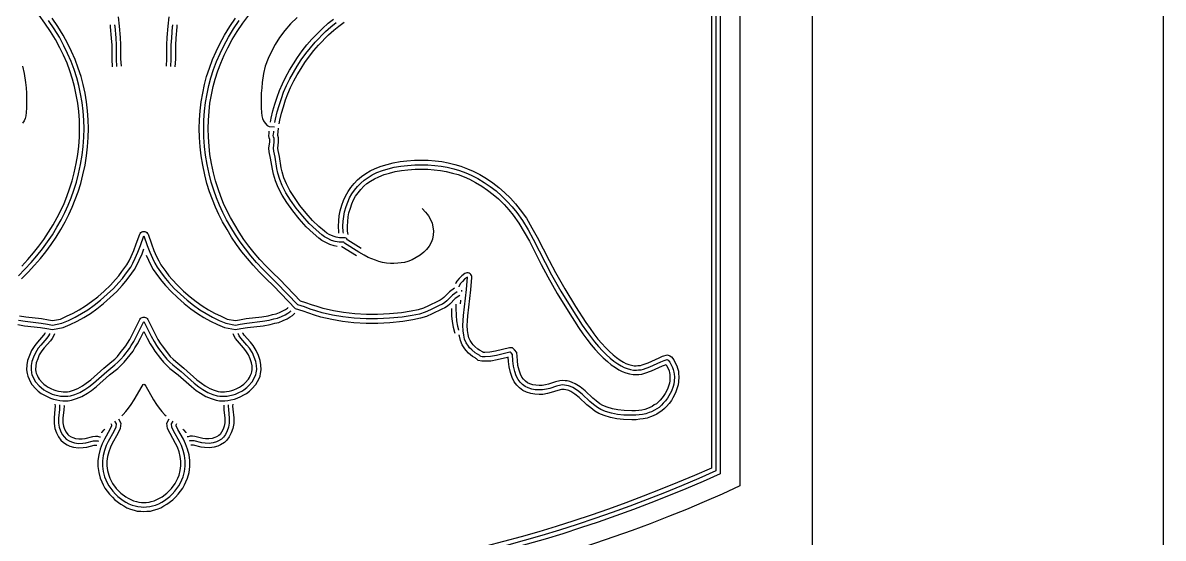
# Model space of a CAD drawing. Header units: millimetres. Extents: x 0 to 915, y 0 to 2130.
# Drawn here: x 403 to 915, y 731 to 962 of the extents above; entities that cross this region are included whole.
import ezdxf

# ---------------------------------------------------------------- set-up
doc = ezdxf.new("R2010")
doc.units = ezdxf.units.MM
doc.layers.add('CUT', color=1, linetype='CONTINUOUS')
doc.layers.add('ENGRAVE', color=5, linetype='CONTINUOUS')

msp = doc.modelspace()

# ---------------------------------------------------------------- linework, layer by layer
at = {"layer": 'CUT'}
msp.add_lwpolyline([(0, 2130.15), (915.15, 2130.15), (915.15, 0), (0, 0)], close=True, dxfattribs=at)
at = {"layer": 'ENGRAVE'}
msp.add_line((600.277, 841.643), (600.342, 842.218), dxfattribs=at)
msp.add_lwpolyline([(157.575, 1895.075), (757.575, 1895.075), (757.575, 235.075), (157.575, 235.075)], close=True, dxfattribs=at)
for points in [[(190.006, 1859.98), (725.144, 1859.98), (725.144, 754.361, -0.2196524), (190.006, 754.361)], [(198.806, 1850.55), (716.344, 1850.55), (716.344, 759.828, -0.2149113), (198.806, 759.828)], [(200.806, 1848.55), (714.344, 1848.55), (714.344, 761.122, -0.2138353), (200.806, 761.122)], [(202.806, 1846.55), (712.344, 1846.55), (712.344, 762.419, -0.2127538), (202.806, 762.419)]]:
    msp.add_lwpolyline(points, format="xyb", close=True, dxfattribs=at)
for points in [[(401.236, 848.713), (404.185, 851.662), (407.033, 854.713), (409.575, 857.662), (412.016, 860.713), (414.355, 863.866), (416.49, 867.12), (418.524, 870.476), (420.456, 873.832), (422.083, 877.086), (423.609, 880.34), (424.931, 883.595), (426.151, 887.052), (427.372, 890.713), (428.287, 894.476), (429.202, 898.645), (429.914, 902.815), (430.321, 906.679), (430.626, 910.849), (430.728, 914.713), (430.626, 918.578), (430.321, 922.544), (429.914, 926.408), (429.202, 930.272), (428.389, 934.035), (427.473, 937.493), (426.253, 941.256), (424.931, 944.917), (423.304, 948.476), (421.677, 951.933), (419.643, 955.696), (417.304, 959.459), (414.761, 963.222)], [(402.639, 847.288), (405.624, 850.272), (408.522, 853.377), (411.114, 856.384), (413.6, 859.492), (415.995, 862.72), (418.182, 866.053), (420.246, 869.458), (422.219, 872.885), (423.884, 876.214), (425.442, 879.539), (426.801, 882.885), (428.043, 886.403), (429.295, 890.16), (430.236, 894.025), (431.166, 898.262), (431.896, 902.542), (432.313, 906.502), (432.624, 910.749), (432.728, 914.713), (432.624, 918.681), (432.313, 922.725), (431.895, 926.694), (431.163, 930.665), (430.334, 934.503), (429.393, 938.058), (428.145, 941.904), (426.784, 945.673), (425.118, 949.317), (423.463, 952.836), (421.373, 956.701), (418.982, 960.547), (416.401, 964.367)], [(402.747, 853.052), (405.544, 856.049), (408.036, 858.94), (410.431, 861.934), (412.714, 865.011), (414.798, 868.187), (416.802, 871.493), (418.694, 874.779), (420.283, 877.958), (421.776, 881.142), (423.06, 884.304), (424.259, 887.701), (425.448, 891.267), (426.338, 894.927), (427.239, 899.028), (427.932, 903.088), (428.328, 906.857), (428.628, 910.948), (428.727, 914.713), (428.628, 918.474), (428.329, 922.362), (427.933, 926.122), (427.241, 929.88), (426.443, 933.568), (425.554, 936.928), (424.361, 940.607), (423.078, 944.16), (421.489, 947.634), (419.891, 951.031), (417.912, 954.692), (415.625, 958.371), (413.122, 962.076), (410.523, 965.675)], [(447.47, 942.699), (447.27, 945.994), (447.27, 952.301), (447.062, 955.635), (446.651, 960.77), (446.186, 964.873), (446.177, 964.956)], [(467.68, 942.699), (467.88, 945.994), (467.88, 952.301), (468.088, 955.635), (468.499, 960.77), (468.964, 964.873), (468.973, 964.956)], [(599.382, 839.865), (597.381, 838.436), (594.867, 835.923), (593.814, 835.104), (592.605, 834.257), (591.334, 833.679), (587.066, 831.647), (584.502, 830.472), (581.756, 829.593), (578.353, 828.849), (573.755, 828.117), (568.061, 827.6), (562.581, 827.289), (557.383, 827.289), (551.874, 827.601), (546.674, 828.225), (541.903, 829.055), (537.089, 830.101), (534.151, 831.046), (531.575, 831.87), (529.041, 832.782), (525.642, 833.837), (515.75, 844.15), (512.511, 847.288), (509.526, 850.272), (506.628, 853.377), (504.036, 856.384), (501.55, 859.492), (499.155, 862.72), (496.968, 866.053), (494.904, 869.458), (492.931, 872.885), (491.266, 876.214), (489.708, 879.539), (488.349, 882.885), (487.107, 886.403), (485.855, 890.16), (484.914, 894.025), (483.984, 898.262), (483.254, 902.542), (482.837, 906.502), (482.526, 910.749), (482.422, 914.713), (482.526, 918.681), (482.837, 922.725), (483.255, 926.694), (483.987, 930.665), (484.816, 934.503), (485.757, 938.058), (487.005, 941.904), (488.366, 945.673), (490.032, 949.317), (491.687, 952.836), (493.777, 956.701), (496.168, 960.547), (498.749, 964.367)], [(598.219, 841.493), (596.083, 839.967), (593.541, 837.425), (592.626, 836.713), (591.609, 836.001), (590.49, 835.493), (586.219, 833.459), (583.778, 832.34), (581.236, 831.527), (577.982, 830.815), (573.507, 830.103), (567.914, 829.595), (562.524, 829.289), (557.439, 829.289), (552.05, 829.595), (546.965, 830.205), (542.287, 831.018), (537.609, 832.035), (534.761, 832.95), (532.219, 833.764), (529.677, 834.679), (526.728, 835.595), (517.168, 845.561), (513.914, 848.713), (510.965, 851.662), (508.117, 854.713), (505.575, 857.662), (503.134, 860.713), (500.795, 863.866), (498.66, 867.12), (496.626, 870.476), (494.694, 873.832), (493.067, 877.086), (491.541, 880.34), (490.219, 883.595), (488.999, 887.052), (487.778, 890.713), (486.863, 894.476), (485.948, 898.645), (485.236, 902.815), (484.829, 906.679), (484.524, 910.849), (484.422, 914.713), (484.524, 918.578), (484.829, 922.544), (485.236, 926.408), (485.948, 930.272), (486.761, 934.035), (487.677, 937.493), (488.897, 941.256), (490.219, 944.917), (491.846, 948.476), (493.473, 951.933), (495.507, 955.696), (497.846, 959.459), (500.389, 963.222)], [(597.057, 843.12), (594.786, 841.499), (592.215, 838.927), (591.438, 838.323), (590.613, 837.746), (589.646, 837.306), (585.372, 835.271), (583.054, 834.208), (580.716, 833.46), (577.611, 832.781), (573.259, 832.089), (567.767, 831.589), (562.468, 831.289), (557.496, 831.289), (552.225, 831.588), (547.256, 832.184), (542.671, 832.981), (538.129, 833.969), (535.372, 834.855), (532.863, 835.658), (530.312, 836.576), (527.813, 837.352), (518.586, 846.972), (515.317, 850.139), (512.403, 853.052), (509.606, 856.049), (507.114, 858.94), (504.719, 861.934), (502.436, 865.011), (500.352, 868.187), (498.348, 871.493), (496.456, 874.779), (494.867, 877.958), (493.374, 881.142), (492.09, 884.304), (490.891, 887.701), (489.702, 891.267), (488.812, 894.927), (487.911, 899.028), (487.218, 903.088), (486.822, 906.857), (486.522, 910.948), (486.423, 914.713), (486.522, 918.474), (486.821, 922.362), (487.217, 926.122), (487.909, 929.88), (488.707, 933.568), (489.596, 936.928), (490.789, 940.607), (492.072, 944.16), (493.661, 947.634), (495.259, 951.031), (497.238, 954.692), (499.525, 958.371), (502.028, 962.076), (504.627, 965.675)], [(526.321, 964.645), (523.372, 961.696), (520.829, 958.747), (518.49, 955.595), (516.558, 952.544), (514.829, 949.391), (513.304, 946.137), (512.083, 942.781), (511.27, 939.527), (510.66, 935.459), (510.456, 933.018), (510.253, 930.679), (510.253, 924.069), (510.355, 921.933), (510.558, 920.51), (510.863, 919.289), (511.27, 918.171), (511.982, 917.154), (512.999, 916.137), (513.812, 915.628), (516.151, 915.527)], [(514.394, 917.612), (514.701, 919.397), (515.541, 922.756), (516.373, 925.668), (517.41, 928.882), (518.464, 931.833), (519.824, 934.867), (521.289, 938.007), (522.97, 940.949), (524.721, 943.833), (526.493, 946.647), (528.695, 949.688), (530.774, 952.286), (532.981, 954.913), (537.751, 959.684), (540.281, 962.003), (542.698, 963.894)], [(518.327, 916.882), (518.618, 918.571), (519.406, 921.721), (520.201, 924.504), (521.198, 927.595), (522.178, 930.339), (523.462, 933.203), (524.844, 936.165), (526.417, 938.918), (528.124, 941.729), (529.809, 944.406), (531.879, 947.264), (533.868, 949.75), (535.932, 952.208), (540.518, 956.794), (542.869, 958.949), (545.13, 960.719), (547.51, 962.504)], [(443.477, 942.457), (443.27, 945.873), (443.27, 952.176), (443.072, 955.351), (442.669, 960.385), (442.614, 960.868), (442.568, 961.272)], [(445.473, 942.578), (445.27, 945.933), (445.27, 952.239), (445.067, 955.493), (444.66, 960.578), (444.604, 961.068), (444.571, 961.364)], [(469.677, 942.578), (469.88, 945.933), (469.88, 952.239), (470.083, 955.493), (470.49, 960.578), (470.546, 961.068), (470.579, 961.364)], [(471.673, 942.457), (471.88, 945.873), (471.88, 952.176), (472.078, 955.351), (472.481, 960.385), (472.536, 960.868), (472.582, 961.272)], [(516.404, 917.501), (516.66, 918.984), (517.473, 922.239), (518.287, 925.086), (519.304, 928.239), (520.321, 931.086), (521.643, 934.035), (523.067, 937.086), (524.694, 939.933), (526.422, 942.781), (528.151, 945.527), (530.287, 948.476), (532.321, 951.018), (534.456, 953.561), (539.134, 958.239), (541.575, 960.476), (543.914, 962.306)], [(403.067, 942.781), (403.88, 939.527), (404.49, 935.459), (404.694, 933.018), (404.897, 930.679), (404.897, 924.069), (404.795, 921.933), (404.592, 920.51), (404.287, 919.289), (403.88, 918.171), (403.168, 917.154)], [(544.343, 861.891), (543.05, 862.119), (541.064, 862.703), (538.913, 863.722), (537.518, 864.535), (536.161, 865.553), (533.537, 867.758), (530.375, 870.708), (527.33, 874.173), (524.412, 877.822), (521.816, 881.56), (519.601, 884.934), (517.887, 888.362), (516.711, 891.249), (515.738, 894.277), (515.301, 896.461), (514.492, 901.516), (513.862, 904.246), (513.737, 906.007), (514.05, 908.824), (514.05, 909.876), (513.804, 910.532), (513.61, 911.695), (513.765, 912.472), (513.866, 913.432), (513.887, 913.633)], [(582.456, 878.815), (583.982, 877.188), (584.795, 876.272), (585.304, 875.561), (586.219, 873.933), (586.931, 872.306), (587.338, 870.578), (587.541, 868.747), (587.439, 867.018), (587.134, 865.188), (586.524, 863.561), (585.609, 861.933), (584.49, 860.51), (583.27, 859.289), (581.643, 857.967), (579.812, 856.849), (577.982, 855.832), (576.05, 855.12), (574.524, 854.713), (573.1, 854.51), (571.575, 854.306), (569.846, 854.205), (568.321, 854.205), (566.49, 854.408), (564.761, 854.713), (563.033, 855.12), (561.507, 855.628), (559.88, 856.239), (558.253, 856.95), (556.422, 857.967), (554.083, 859.289), (547.677, 863.256), (547.473, 863.459), (547.372, 863.764), (545.236, 863.764), (543.507, 864.069), (541.778, 864.578), (539.846, 865.493), (538.626, 866.205), (537.406, 867.12), (534.863, 869.256), (531.812, 872.103), (528.863, 875.459), (526.016, 879.018), (523.473, 882.679), (521.338, 885.933), (519.711, 889.188), (518.592, 891.933), (517.677, 894.781), (517.27, 896.815), (516.456, 901.9), (515.846, 904.544), (515.744, 905.967), (516.05, 908.713), (516.05, 910.239), (515.744, 911.052), (515.643, 911.662), (515.744, 912.171), (515.846, 913.137), (515.889, 913.546)], [(555.136, 860.99), (549.12, 864.714), (549.054, 864.846), (548.734, 865.228), (548.33, 865.52), (547.866, 865.702), (547.372, 865.764), (545.411, 865.764), (543.965, 866.019), (542.493, 866.452), (540.78, 867.264), (539.733, 867.874), (538.65, 868.687), (536.19, 870.753), (533.249, 873.498), (530.396, 876.744), (527.62, 880.215), (525.131, 883.798), (523.074, 886.933), (521.534, 890.013), (520.473, 892.618), (519.616, 895.285), (519.239, 897.169), (518.42, 902.283), (517.83, 904.842), (517.752, 905.928), (518.05, 908.602), (518.05, 910.601), (517.685, 911.573), (517.724, 911.869), (518.031, 914.788), (518.044, 914.913)], [(545.143, 867.832), (545.074, 868.228), (544.963, 870.884), (545.071, 873.36), (545.289, 875.649), (545.735, 877.88), (546.492, 880.367), (547.239, 882.396), (548.113, 884.471), (549.235, 886.49), (550.556, 888.362), (551.964, 890.095), (553.529, 891.772), (555.315, 893.223), (557.154, 894.521), (559.13, 895.728), (561.417, 896.818), (564.119, 897.898), (566.774, 898.642), (569.517, 899.38), (572.624, 899.916), (575.653, 900.229), (579.111, 900.544), (585.2, 900.544), (588.354, 900.228), (591.393, 899.914), (594.168, 899.38), (597.198, 898.649), (599.873, 897.9), (602.834, 896.737), (605.37, 895.68), (608.453, 894.085), (611.395, 892.299), (614.232, 890.407), (616.98, 888.294), (619.518, 886.073), (622.139, 883.453), (624.451, 880.93), (626.557, 878.297), (629.286, 874.518), (631.785, 870.25), (634.154, 866.026), (639.451, 855.535), (642.376, 850.088), (646.516, 842.817), (651.371, 834.928), (656.016, 827.658), (657.909, 824.968), (659.62, 822.653), (661.393, 820.29), (663.165, 818.32), (664.859, 816.427), (666.507, 814.779), (668.26, 813.22), (669.801, 811.969), (671.413, 810.831), (672.835, 809.977), (673.983, 809.359), (675.204, 808.923), (676.5, 808.553), (677.651, 808.306), (678.549, 808.306), (679.381, 808.399), (680.446, 808.488), (681.314, 808.724), (684.007, 809.686), (688.832, 811.898), (690.395, 812.567), (692.689, 813.223), (693.699, 812.718), (694.378, 812.265), (695.411, 810.937), (695.894, 809.97), (696.775, 808.319), (697.151, 807.191), (697.512, 805.869), (697.634, 804.771), (697.749, 803.39), (697.635, 801.108), (697.396, 799.674), (697.045, 798.39), (696.262, 796.152), (695.049, 793.836), (694.356, 792.68), (693.322, 791.302), (692.209, 790.078), (691.328, 789.197), (690.028, 788.015), (688.902, 787.339), (687.796, 786.565), (686.235, 785.845), (685.033, 785.408), (683.466, 784.848), (681.743, 784.504), (680.255, 784.291), (678.589, 784.069), (676.597, 784.069), (672.935, 784.174), (669.825, 784.495), (666.989, 785.041), (664.139, 785.918), (661.781, 786.928), (660.043, 787.971), (658.201, 789.38), (656.495, 790.766), (653.038, 794.019), (651.07, 795.613), (649.254, 796.702), (648.301, 797.136), (647.682, 797.367), (647.009, 797.517), (646.188, 797.608), (645.595, 797.682), (645.022, 797.619), (643.398, 797.258), (640.387, 796.254), (638.719, 795.809), (636.733, 795.459), (634.974, 795.459), (633.113, 795.568), (631.308, 795.809), (629.296, 796.519), (627.697, 797.257), (626.193, 798.385), (624.976, 799.603), (623.867, 801.081), (622.916, 802.983), (622.121, 805.253), (621.569, 807.795), (621.245, 810.278), (621.118, 812.111), (620.779, 812.022), (616.229, 810.96), (613.4, 810.416), (610.769, 810.306), (609.261, 810.306), (607.671, 810.704), (606.929, 811.446), (606.578, 811.626), (606.276, 811.791), (605.075, 812.511), (603.364, 813.994), (602.281, 815.077), (601.658, 815.95), (600.525, 817.649), (599.67, 819.604), (599.203, 821.589), (599.136, 822.034), (599.103, 822.256)], [(547.186, 867.754), (547.067, 868.442), (546.965, 870.883), (547.067, 873.222), (547.27, 875.357), (547.677, 877.391), (548.389, 879.73), (549.1, 881.662), (549.914, 883.595), (550.931, 885.425), (552.151, 887.154), (553.473, 888.781), (554.897, 890.306), (556.524, 891.628), (558.253, 892.849), (560.083, 893.967), (562.219, 894.984), (564.761, 896.001), (567.304, 896.713), (569.948, 897.425), (572.897, 897.933), (575.846, 898.239), (579.202, 898.544), (585.1, 898.544), (588.151, 898.239), (591.1, 897.933), (593.744, 897.425), (596.694, 896.713), (599.236, 896.001), (602.083, 894.883), (604.524, 893.866), (607.473, 892.34), (610.321, 890.611), (613.067, 888.781), (615.711, 886.747), (618.151, 884.611), (620.694, 882.069), (622.931, 879.628), (624.965, 877.086), (627.609, 873.425), (630.05, 869.256), (632.389, 865.086), (637.677, 854.611), (640.626, 849.12), (644.795, 841.798), (649.677, 833.866), (654.355, 826.544), (656.287, 823.798), (658.016, 821.459), (659.846, 819.018), (661.677, 816.984), (663.406, 815.052), (665.134, 813.323), (666.965, 811.696), (668.592, 810.374), (670.321, 809.154), (671.846, 808.239), (673.168, 807.527), (674.592, 807.018), (676.016, 806.611), (677.439, 806.306), (678.66, 806.306), (679.575, 806.408), (680.795, 806.51), (681.914, 806.815), (684.761, 807.832), (689.643, 810.069), (691.067, 810.679), (692.49, 811.086), (692.694, 810.984), (692.999, 810.781), (693.711, 809.866), (694.117, 809.052), (694.931, 807.527), (695.236, 806.611), (695.541, 805.493), (695.643, 804.578), (695.744, 803.357), (695.643, 801.323), (695.439, 800.103), (695.134, 798.984), (694.422, 796.95), (693.304, 794.815), (692.694, 793.798), (691.778, 792.578), (690.761, 791.459), (689.948, 790.645), (688.829, 789.628), (687.812, 789.018), (686.795, 788.306), (685.473, 787.696), (684.355, 787.289), (682.931, 786.781), (681.406, 786.476), (679.982, 786.272), (678.456, 786.069), (676.626, 786.069), (673.067, 786.171), (670.117, 786.476), (667.473, 786.984), (664.829, 787.798), (662.694, 788.713), (661.168, 789.628), (659.439, 790.95), (657.812, 792.272), (654.355, 795.527), (652.219, 797.256), (650.185, 798.476), (649.067, 798.984), (648.253, 799.289), (647.338, 799.493), (646.422, 799.595), (645.609, 799.696), (644.694, 799.595), (642.863, 799.188), (639.812, 798.171), (638.287, 797.764), (636.558, 797.459), (635.033, 797.459), (633.304, 797.561), (631.778, 797.764), (630.05, 798.374), (628.728, 798.984), (627.507, 799.9), (626.49, 800.917), (625.575, 802.137), (624.761, 803.764), (624.05, 805.798), (623.541, 808.137), (623.236, 810.476), (623.033, 813.425), (622.422, 814.137), (622.219, 814.34), (621.914, 814.34), (615.812, 812.917), (613.168, 812.408), (610.728, 812.306), (609.507, 812.306), (608.694, 812.51), (608.49, 812.713), (608.389, 812.917), (607.27, 813.527), (606.253, 814.137), (604.728, 815.459), (603.812, 816.374), (603.304, 817.086), (602.287, 818.611), (601.575, 820.239), (601.168, 821.967), (600.863, 824.001), (600.761, 826.442), (600.863, 828.578), (601.067, 830.917), (602.389, 842.51), (602.795, 848.001), (601.575, 847.188), (600.558, 846.069), (599.744, 845.154), (599.033, 843.832), (598.972, 843.661)], [(549.303, 867.255), (549.059, 868.656), (548.967, 870.881), (549.062, 873.083), (549.251, 875.066), (549.619, 876.903), (550.285, 879.093), (550.961, 880.928), (551.715, 882.718), (552.627, 884.36), (553.746, 885.945), (554.982, 887.466), (556.265, 888.841), (557.733, 890.033), (559.352, 891.177), (561.037, 892.206), (563.021, 893.151), (565.404, 894.104), (567.833, 894.785), (570.379, 895.47), (573.17, 895.951), (576.04, 896.248), (579.293, 896.544), (585.001, 896.544), (587.949, 896.249), (590.808, 895.953), (593.321, 895.47), (596.189, 894.777), (598.599, 894.103), (601.333, 893.029), (603.679, 892.051), (606.494, 890.595), (609.247, 888.924), (611.901, 887.154), (614.441, 885.2), (616.784, 883.15), (619.249, 880.686), (621.411, 878.327), (623.372, 875.875), (625.931, 872.332), (628.314, 868.261), (630.623, 864.146), (635.903, 853.688), (638.876, 848.152), (643.074, 840.779), (647.982, 832.803), (652.693, 825.429), (654.665, 822.628), (656.411, 820.265), (658.3, 817.747), (660.188, 815.649), (661.952, 813.677), (663.762, 811.868), (665.669, 810.172), (667.383, 808.779), (669.228, 807.477), (670.857, 806.5), (672.353, 805.694), (673.98, 805.113), (675.531, 804.67), (677.228, 804.306), (678.771, 804.306), (679.769, 804.417), (681.144, 804.532), (682.514, 804.906), (685.516, 805.978), (690.453, 808.241), (691.738, 808.791), (691.973, 808.858), (692.175, 808.464), (692.34, 808.134), (693.087, 806.734), (693.321, 806.032), (693.571, 805.117), (693.652, 804.384), (693.74, 803.324), (693.651, 801.538), (693.483, 800.532), (693.223, 799.579), (692.583, 797.749), (691.559, 795.794), (691.032, 794.915), (690.235, 793.853), (689.314, 792.839), (688.567, 792.093), (687.63, 791.242), (686.723, 790.697), (685.795, 790.047), (684.711, 789.547), (683.677, 789.171), (682.396, 788.713), (681.068, 788.448), (679.708, 788.254), (678.324, 788.069), (676.654, 788.069), (673.198, 788.168), (670.41, 788.456), (667.958, 788.928), (665.519, 789.678), (663.606, 790.498), (662.294, 791.285), (660.678, 792.521), (659.13, 793.779), (655.671, 797.034), (653.368, 798.898), (651.116, 800.249), (649.832, 800.833), (648.824, 801.211), (647.666, 801.469), (646.657, 801.581), (645.623, 801.71), (644.365, 801.57), (642.329, 801.118), (639.238, 800.087), (637.855, 799.719), (636.383, 799.459), (635.091, 799.459), (633.495, 799.553), (632.248, 799.719), (630.803, 800.229), (629.758, 800.711), (628.821, 801.414), (628.005, 802.23), (627.283, 803.193), (626.607, 804.545), (625.978, 806.343), (625.513, 808.479), (625.227, 810.674), (624.982, 814.224), (623.891, 815.497), (623.047, 816.34), (621.684, 816.34), (615.396, 814.873), (612.936, 814.4), (610.686, 814.306), (609.813, 814.306), (609.935, 814.296), (609.897, 814.372), (608.264, 815.263), (607.431, 815.762), (606.091, 816.924), (605.344, 817.671), (604.95, 818.222), (604.049, 819.574), (603.48, 820.874), (603.134, 822.345), (602.857, 824.192), (602.763, 826.436), (602.859, 828.443), (603.057, 830.717), (604.38, 842.323), (604.79, 847.854), (604.765, 848.348), (604.62, 848.821), (604.363, 849.244), (604.01, 849.591), (603.582, 849.84), (603.107, 849.977), (602.612, 849.993), (602.129, 849.887), (601.686, 849.665), (600.261, 848.715), (599.071, 847.406), (598.094, 846.308), (597.647, 845.477), (597.43, 845.075)], [(401.338, 828.781), (404.287, 828.272), (411.406, 827.459), (414.355, 826.95), (416.49, 826.544), (420.761, 827.357), (423.711, 828.679), (426.761, 830.103), (429.609, 831.73), (432.456, 833.459), (435.304, 835.493), (438.151, 837.73), (441.1, 840.374), (443.948, 843.018), (446.389, 845.662), (447.914, 847.493), (449.338, 849.425), (451.677, 852.578), (452.694, 854.408), (453.711, 856.544), (454.931, 859.289), (456.05, 862.34), (457.575, 866.611), (459.1, 862.34), (460.219, 859.289), (461.439, 856.544), (462.456, 854.408), (463.473, 852.578), (465.812, 849.425), (467.236, 847.493), (468.761, 845.662), (471.202, 843.018), (474.05, 840.374), (476.999, 837.73), (479.846, 835.493), (482.694, 833.459), (485.541, 831.73), (488.389, 830.103), (491.439, 828.679), (494.389, 827.357), (498.66, 826.544), (500.795, 826.95), (503.744, 827.459), (510.863, 828.272), (513.812, 828.781), (515.846, 829.289), (517.575, 829.696), (519.304, 830.408), (520.931, 831.12), (522.151, 831.933), (523.168, 832.544), (523.473, 832.815), (523.685, 833.003)], [(401.751, 830.739), (404.571, 830.253), (411.689, 829.44), (414.712, 828.918), (416.49, 828.58), (420.157, 829.278), (422.879, 830.498), (425.841, 831.88), (428.594, 833.453), (431.355, 835.13), (434.104, 837.094), (436.865, 839.263), (439.752, 841.852), (442.531, 844.431), (444.885, 846.982), (446.339, 848.727), (447.73, 850.614), (449.992, 853.664), (450.915, 855.325), (451.894, 857.38), (453.076, 860.041), (454.169, 863.021), (455.692, 867.284), (455.912, 867.722), (456.231, 868.093), (456.632, 868.375), (457.089, 868.551), (457.575, 868.611), (458.061, 868.551), (458.518, 868.375), (458.919, 868.093), (459.238, 867.722), (459.458, 867.284), (460.981, 863.021), (462.074, 860.041), (463.256, 857.38), (464.235, 855.325), (465.158, 853.664), (467.42, 850.614), (468.811, 848.727), (470.265, 846.982), (472.619, 844.431), (475.398, 841.852), (478.285, 839.263), (481.046, 837.094), (483.795, 835.13), (486.556, 833.453), (489.309, 831.88), (492.271, 830.498), (494.993, 829.278), (498.66, 828.58), (500.438, 828.918), (503.461, 829.44), (510.579, 830.253), (513.399, 830.739), (515.375, 831.233), (516.961, 831.606), (518.522, 832.249), (519.968, 832.882), (521.081, 833.624), (521.979, 834.163), (522.238, 834.392), (522.299, 834.447)], [(400.925, 826.823), (404.003, 826.292), (411.122, 825.478), (413.998, 824.982), (416.49, 824.508), (421.366, 825.436), (424.543, 826.86), (427.682, 828.326), (430.624, 830.007), (433.558, 831.788), (436.504, 833.892), (439.438, 836.198), (442.449, 838.897), (445.365, 841.605), (447.893, 844.343), (449.489, 846.258), (450.946, 848.236), (453.361, 851.491), (454.472, 853.492), (455.528, 855.707), (456.786, 858.538), (457.44, 860.322), (457.58, 860.705)], [(553.031, 857.589), (546.427, 861.677), (546.33, 861.774)], [(458.661, 857.871), (459.622, 855.707), (460.678, 853.492), (461.789, 851.491), (464.204, 848.236), (465.661, 846.258), (467.257, 844.343), (469.785, 841.605), (472.701, 838.897), (475.712, 836.198), (478.646, 833.892), (481.592, 831.788), (484.526, 830.007), (487.468, 828.326), (490.607, 826.86), (493.784, 825.436), (498.66, 824.508), (501.152, 824.982), (504.028, 825.478), (511.147, 826.292), (514.225, 826.823), (516.318, 827.346), (518.189, 827.786), (520.085, 828.567), (521.894, 829.358), (523.221, 830.243), (524.357, 830.925), (525.061, 831.55), (525.381, 831.835)], [(597.663, 835.904), (597.609, 834.171), (597.711, 830.815), (597.914, 828.476), (598.321, 826.035), (598.809, 824.408), (598.862, 824.232)], [(599.644, 836.094), (599.792, 837.389), (599.832, 837.741)], [(417.459, 822.666), (416.971, 821.609), (416.462, 820.591), (415.594, 819.475), (412.845, 816.319), (411.813, 815.006), (410.637, 813.196), (409.917, 811.486), (409.279, 809.663), (409.023, 808.212), (408.939, 806.698), (409.103, 805.547), (409.245, 804.91), (409.652, 804.015), (410.109, 803.1), (410.584, 802.309), (412.048, 800.662), (412.719, 799.991), (413.743, 799.223), (414.632, 798.689), (415.835, 798.042), (417.125, 797.489), (418.061, 797.148), (419.305, 796.882), (420.407, 796.698), (421.361, 796.611), (423.24, 796.611), (424.172, 796.767), (425.976, 797.308), (427.907, 798.135), (430.063, 799.354), (431.68, 800.496), (433.731, 802.058), (439.609, 807.227), (443.251, 810.161), (444.494, 811.308), (445.715, 812.529), (446.96, 814.061), (449.422, 817.212), (450.189, 818.459), (451.277, 820.141), (452.544, 822.479), (455.781, 829.054), (456.052, 829.467), (456.415, 829.8), (456.85, 830.035), (457.328, 830.155), (457.822, 830.155), (458.3, 830.035), (458.735, 829.8), (459.098, 829.467), (459.369, 829.054), (462.606, 822.479), (463.873, 820.141), (464.961, 818.459), (465.728, 817.212), (468.19, 814.061), (469.435, 812.529), (470.656, 811.308), (471.899, 810.161), (475.541, 807.227), (481.419, 802.058), (483.47, 800.496), (485.087, 799.354), (487.243, 798.135), (489.174, 797.308), (490.978, 796.767), (491.91, 796.611), (493.789, 796.611), (494.743, 796.698), (495.845, 796.882), (497.089, 797.148), (498.025, 797.489), (499.315, 798.042), (500.518, 798.689), (501.407, 799.223), (502.431, 799.991), (503.102, 800.662), (504.566, 802.309), (505.041, 803.1), (505.498, 804.015), (505.905, 804.91), (506.047, 805.547), (506.211, 806.698), (506.127, 808.212), (505.871, 809.663), (505.233, 811.486), (504.513, 813.196), (503.337, 815.006), (502.305, 816.319), (499.556, 819.475), (498.688, 820.591), (498.179, 821.609), (497.828, 822.37), (497.691, 822.666)], [(595.614, 833.982), (595.713, 830.698), (595.928, 828.224), (596.369, 825.582), (597.035, 823.362), (597.214, 822.884)], [(415.278, 822.713), (415.168, 822.476), (414.761, 821.662), (414.05, 820.747), (411.304, 817.595), (410.185, 816.171), (408.863, 814.137), (408.05, 812.205), (407.338, 810.171), (407.033, 808.442), (406.931, 806.611), (407.134, 805.188), (407.338, 804.272), (407.846, 803.154), (408.355, 802.137), (408.965, 801.12), (410.592, 799.289), (411.406, 798.476), (412.626, 797.561), (413.643, 796.95), (414.965, 796.239), (416.389, 795.628), (417.507, 795.222), (418.931, 794.917), (420.151, 794.713), (421.27, 794.611), (423.406, 794.611), (424.626, 794.815), (426.66, 795.425), (428.795, 796.34), (431.134, 797.662), (432.863, 798.883), (434.999, 800.51), (440.897, 805.696), (444.558, 808.645), (445.88, 809.866), (447.202, 811.188), (448.524, 812.815), (451.067, 816.069), (451.88, 817.391), (452.999, 819.12), (454.321, 821.561), (457.575, 828.171), (460.829, 821.561), (462.151, 819.12), (463.27, 817.391), (464.083, 816.069), (466.626, 812.815), (467.948, 811.188), (469.27, 809.866), (470.592, 808.645), (474.253, 805.696), (480.151, 800.51), (482.287, 798.883), (484.016, 797.662), (486.355, 796.34), (488.49, 795.425), (490.524, 794.815), (491.744, 794.611), (493.88, 794.611), (494.999, 794.713), (496.219, 794.917), (497.643, 795.222), (498.761, 795.628), (500.185, 796.239), (501.507, 796.95), (502.524, 797.561), (503.744, 798.476), (504.558, 799.289), (506.185, 801.12), (506.795, 802.137), (507.304, 803.154), (507.812, 804.272), (508.016, 805.188), (508.219, 806.611), (508.117, 808.442), (507.812, 810.171), (507.1, 812.205), (506.287, 814.137), (504.965, 816.171), (503.846, 817.595), (501.1, 820.747), (500.389, 821.662), (499.982, 822.476), (499.872, 822.713)], [(413.241, 823.094), (413.061, 822.734), (412.505, 822.019), (409.762, 818.87), (408.557, 817.336), (407.089, 815.077), (406.182, 812.924), (405.396, 810.678), (405.042, 808.672), (404.923, 806.525), (405.165, 804.829), (405.431, 803.635), (406.041, 802.293), (406.6, 801.174), (407.346, 799.931), (409.136, 797.917), (410.092, 796.961), (411.508, 795.899), (412.654, 795.212), (414.095, 794.435), (415.652, 793.768), (416.953, 793.295), (418.557, 792.951), (419.896, 792.728), (421.179, 792.611), (423.571, 792.611), (425.079, 792.863), (427.343, 793.542), (429.684, 794.545), (432.206, 795.971), (434.046, 797.27), (436.267, 798.961), (442.185, 804.166), (445.865, 807.13), (447.266, 808.423), (448.689, 809.846), (450.088, 811.568), (452.711, 814.926), (453.572, 816.324), (454.72, 818.099), (456.098, 820.642), (457.575, 823.643), (459.052, 820.642), (460.43, 818.099), (461.578, 816.324), (462.439, 814.926), (465.062, 811.568), (466.461, 809.846), (467.884, 808.423), (469.285, 807.13), (472.965, 804.166), (478.883, 798.961), (481.104, 797.27), (482.944, 795.971), (485.466, 794.545), (487.807, 793.542), (490.071, 792.863), (491.579, 792.611), (493.971, 792.611), (495.254, 792.728), (496.593, 792.951), (498.197, 793.295), (499.498, 793.768), (501.055, 794.435), (502.496, 795.212), (503.642, 795.899), (505.058, 796.961), (506.014, 797.917), (507.804, 799.931), (508.55, 801.174), (509.109, 802.293), (509.719, 803.635), (509.985, 804.829), (510.227, 806.525), (510.108, 808.672), (509.754, 810.678), (508.968, 812.924), (508.061, 815.077), (506.593, 817.336), (505.388, 818.87), (502.645, 822.019), (502.089, 822.734), (501.909, 823.094)], [(447.611, 785.82), (448.321, 786.476), (449.541, 787.798), (450.66, 789.222), (451.88, 790.95), (453.202, 792.984), (456.761, 799.188), (457.27, 799.9), (457.575, 800.001), (457.88, 799.9), (458.389, 799.188), (461.948, 792.984), (463.27, 790.95), (464.49, 789.222), (465.609, 787.798), (466.829, 786.476), (467.539, 785.82)], [(417.661, 791.108), (417.739, 790.218), (417.65, 788.884), (417.236, 784.954), (417.236, 782.344), (417.6, 780.159), (418.315, 778.252), (419.257, 776.369), (420.365, 774.891), (421.445, 773.811), (423.114, 772.784), (424.385, 772.276), (426.016, 771.81), (428.177, 771.45), (430.315, 771.568), (431.912, 771.797), (435.339, 772.603), (436.025, 772.679), (436.305, 772.679), (436.483, 772.64)], [(419.7, 790.748), (419.744, 790.239), (419.643, 788.713), (419.236, 784.849), (419.236, 782.51), (419.541, 780.679), (420.151, 779.052), (420.965, 777.425), (421.88, 776.205), (422.694, 775.391), (424.016, 774.578), (425.033, 774.171), (426.456, 773.764), (428.287, 773.459), (430.117, 773.561), (431.541, 773.764), (434.999, 774.578), (435.914, 774.679), (436.524, 774.679), (436.982, 774.578), (437.223, 774.524)], [(421.719, 790.621), (421.75, 790.259), (421.636, 788.542), (421.236, 784.744), (421.236, 782.675), (421.482, 781.2), (421.987, 779.853), (422.673, 778.481), (423.395, 777.518), (423.942, 776.971), (424.918, 776.371), (425.68, 776.066), (426.897, 775.718), (428.397, 775.468), (429.92, 775.553), (431.17, 775.731), (434.658, 776.552), (435.803, 776.679), (436.744, 776.679), (437.694, 776.468), (438.151, 776.367)], [(493.431, 790.621), (493.4, 790.259), (493.514, 788.542), (493.914, 784.744), (493.914, 782.675), (493.668, 781.2), (493.163, 779.853), (492.477, 778.481), (491.755, 777.518), (491.208, 776.971), (490.232, 776.371), (489.47, 776.066), (488.253, 775.718), (486.753, 775.468), (485.23, 775.553), (483.98, 775.731), (480.492, 776.552), (479.347, 776.679), (478.406, 776.679), (477.456, 776.468), (476.999, 776.367)], [(495.45, 790.748), (495.406, 790.239), (495.507, 788.713), (495.914, 784.849), (495.914, 782.51), (495.609, 780.679), (494.999, 779.052), (494.185, 777.425), (493.27, 776.205), (492.456, 775.391), (491.134, 774.578), (490.117, 774.171), (488.694, 773.764), (486.863, 773.459), (485.033, 773.561), (483.609, 773.764), (480.151, 774.578), (479.236, 774.679), (478.626, 774.679), (478.168, 774.578), (477.927, 774.524)], [(497.489, 791.108), (497.411, 790.218), (497.5, 788.884), (497.914, 784.954), (497.914, 782.344), (497.55, 780.159), (496.835, 778.252), (495.893, 776.369), (494.785, 774.891), (493.705, 773.811), (492.036, 772.784), (490.765, 772.276), (489.134, 771.81), (486.973, 771.45), (484.835, 771.568), (483.238, 771.797), (479.811, 772.603), (479.125, 772.679), (478.845, 772.679), (478.667, 772.64)], [(444.456, 783.425), (445.168, 782.205), (444.965, 780.781), (444.05, 778.849), (441.609, 774.374), (440.694, 772.544), (439.88, 770.306), (439.27, 767.967), (438.965, 765.628), (438.965, 763.188), (439.27, 760.849), (439.88, 758.51), (440.49, 757.086), (441.1, 755.764), (441.812, 754.442), (443.643, 752.001), (444.863, 750.679), (445.88, 749.662), (448.321, 747.832), (449.541, 747.12), (450.863, 746.408), (452.287, 745.798), (453.711, 745.391), (454.931, 745.086), (456.355, 744.984), (457.575, 744.883), (458.795, 744.984), (460.219, 745.086), (461.439, 745.391), (462.863, 745.798), (464.287, 746.408), (465.609, 747.12), (466.829, 747.832), (469.27, 749.662), (470.287, 750.679), (471.507, 752.001), (473.338, 754.442), (474.05, 755.764), (474.66, 757.086), (475.27, 758.51), (475.88, 760.849), (476.185, 763.188), (476.185, 765.628), (475.88, 767.967), (475.27, 770.306), (474.456, 772.544), (473.541, 774.374), (471.1, 778.849), (470.185, 780.781), (469.982, 782.205), (470.694, 783.425)], [(446.184, 784.433), (447.247, 782.611), (446.902, 780.198), (445.833, 777.941), (443.382, 773.448), (442.534, 771.752), (441.792, 769.711), (441.237, 767.584), (440.965, 765.499), (440.965, 763.318), (441.237, 761.232), (441.777, 759.16), (442.318, 757.899), (442.891, 756.658), (443.502, 755.522), (445.182, 753.283), (446.306, 752.065), (447.194, 751.177), (449.428, 749.501), (450.519, 748.865), (451.733, 748.211), (452.958, 747.686), (454.228, 747.323), (455.247, 747.069), (456.509, 746.978), (457.575, 746.89), (458.641, 746.978), (459.903, 747.069), (460.922, 747.323), (462.192, 747.686), (463.417, 748.211), (464.631, 748.865), (465.722, 749.501), (467.956, 751.177), (468.844, 752.065), (469.968, 753.283), (471.648, 755.522), (472.259, 756.658), (472.832, 757.899), (473.373, 759.16), (473.913, 761.232), (474.185, 763.318), (474.185, 765.499), (473.913, 767.584), (473.358, 769.711), (472.616, 771.752), (471.768, 773.448), (469.317, 777.941), (468.248, 780.198), (467.903, 782.611), (468.966, 784.433)], [(442.729, 782.417), (443.09, 781.798), (443.028, 781.364), (442.266, 779.756), (439.836, 775.301), (438.853, 773.335), (437.968, 770.902), (437.303, 768.351), (436.965, 765.758), (436.965, 763.058), (437.303, 760.465), (437.983, 757.86), (438.663, 756.273), (439.31, 754.87), (440.122, 753.362), (442.104, 750.72), (443.421, 749.293), (444.566, 748.148), (447.213, 746.162), (448.563, 745.375), (449.993, 744.605), (451.616, 743.91), (453.193, 743.459), (454.615, 743.104), (456.2, 742.99), (457.575, 742.876), (458.95, 742.99), (460.535, 743.104), (461.957, 743.459), (463.534, 743.91), (465.157, 744.605), (466.587, 745.375), (467.937, 746.162), (470.584, 748.148), (471.729, 749.293), (473.046, 750.72), (475.028, 753.362), (475.84, 754.87), (476.487, 756.273), (477.167, 757.86), (477.847, 760.465), (478.185, 763.058), (478.185, 765.758), (477.847, 768.351), (477.182, 770.902), (476.297, 773.335), (475.314, 775.301), (472.884, 779.756), (472.122, 781.364), (472.06, 781.798), (472.421, 782.417)], [(438.711, 778.276), (438.761, 778.34), (439.778, 779.561), (440.03, 779.813)], [(475.12, 779.813), (475.372, 779.561), (476.389, 778.34), (476.439, 778.276)]]:
    msp.add_lwpolyline(points, dxfattribs=at)

doc.saveas('drawing.dxf')
